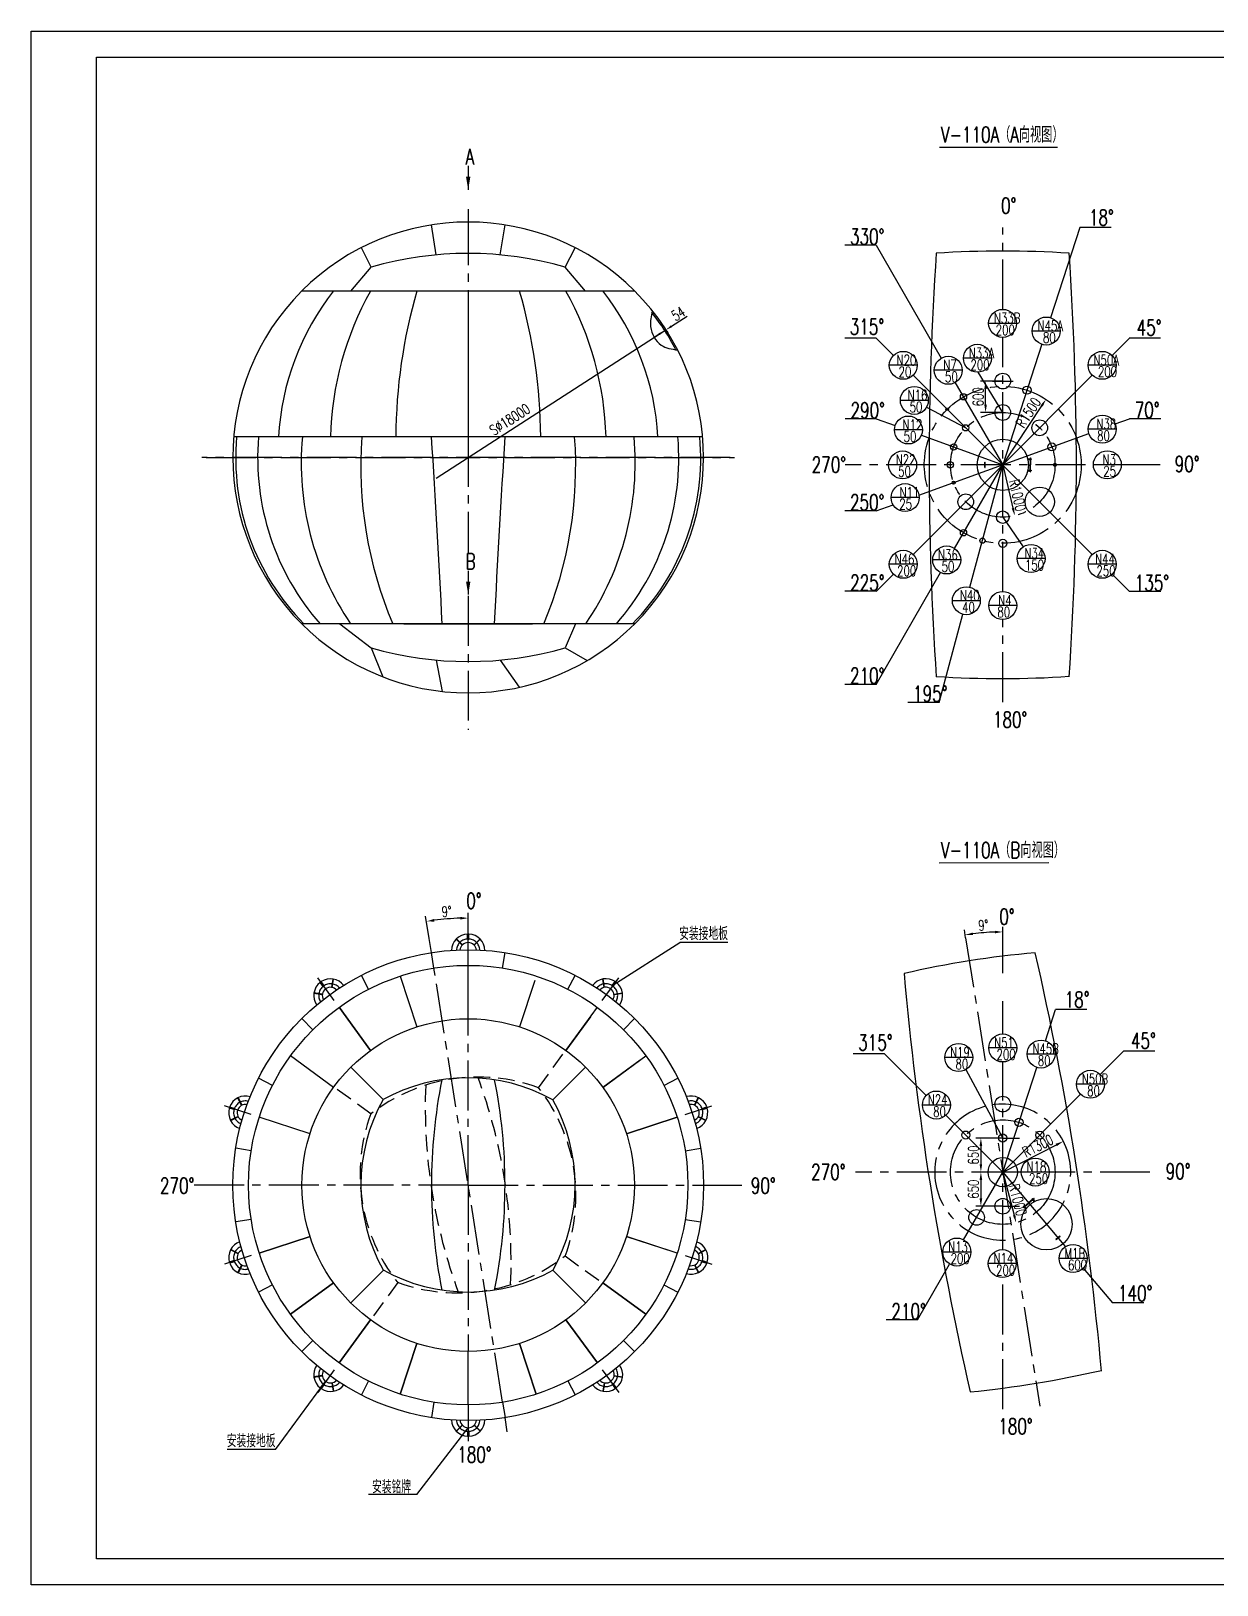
# Model space of a CAD drawing. Extents: x 14295 to 55529, y 90 to 48558.
# Drawn here: x 54688 to 55142, y 39815 to 40409 of the extents above; entities that cross this region are included whole.
import ezdxf

# ---------------------------------------------------------------- set-up
doc = ezdxf.new("R2010")
doc.units = 0
doc.header["$MEASUREMENT"] = 0
doc.linetypes.add('CENTER2', pattern=[28.575, 19.05, -3.175, 3.175, -3.175])
doc.linetypes.add('DASHED2', pattern=[9.525, 6.35, -3.175])
doc.layers.get('0').update_dxf_attribs({"linetype": 'CONTINUOUS'})
doc.layers.get('DEFPOINTS').update_dxf_attribs({"linetype": 'CONTINUOUS'})
for name, color, linetype in [('图层1', 7, 'CONTINUOUS'), ('图层2', 1, 'CONTINUOUS'), ('图层3', 2, 'CENTER2'), ('图层4', 30, 'DASHED2')]:
    doc.layers.add(name, color=color, linetype=linetype)
doc.styles.add('文字', font='txt.shx', dxfattribs={"width": 0.71, "bigfont": 'hzfs.shx'})
doc.dimstyles.get("Standard").update_dxf_attribs({"dimtxt": 0.18, "dimasz": 0.18, "dimexe": 0.18, "dimexo": 0.0625, "dimgap": 0.09, "dimtad": 0, "dimtih": 1, "dimtoh": 1, "dimdec": 4, "dimzin": 0, "dimtxsty": 'STANDARD', "dimcen": 0.09, "dimazin": 3, "dimtfac": 1, "dimtdec": 4, "dimtofl": 0, "dimtmove": 0, "dimatfit": 3, "dimtolj": 1, "dimtzin": 0})

# ---------------------------------------------------------------- blocks, each defined once
blk = doc.blocks.new('*D159')
at = {"color": 1, "linetype": 'BYBLOCK'}
for p, q in [((53878.88, 39510.18), (53870.33, 39510.18)), ((53872.33, 39501.18), (53872.33, 39507.18)), ((53878.88, 39498.18), (53870.33, 39498.18))]:
    blk.add_line(p, q, dxfattribs=at)
for points in [[(53871.83, 39507.18), (53872.83, 39507.18), (53872.33, 39510.18)], [(53871.83, 39501.18), (53872.83, 39501.18), (53872.33, 39498.18)]]:
    blk.add_solid(points, dxfattribs=at)
at = {"layer": 'DEFPOINTS', "color": 0, "linetype": 'BYBLOCK'}
for p in [(53872.33, 39510.18), (53878.88, 39510.18), (53878.88, 39498.18)]:
    blk.add_point(p, dxfattribs=at)
at = {"color": 1, "linetype": 'BYBLOCK', "insert": (53869.47, 39504.18), "char_height": 4, "attachment_point": 5, "rotation": 90, "style": '文字'}
blk.add_mtext('\\A1;600', dxfattribs=at)
blk = doc.blocks.new('*D157')
at = {"color": 1, "linetype": 'BYBLOCK'}
blk.add_line((53878.88, 39478.18), (53893.78, 39500.71), dxfattribs=at)
blk.add_solid([(53893.36, 39500.98), (53894.19, 39500.43), (53895.43, 39503.21)], dxfattribs=at)
at = {"layer": 'DEFPOINTS', "color": 0, "linetype": 'BYBLOCK'}
for p in [(53895.43, 39503.21), (53878.88, 39478.18)]:
    blk.add_point(p, dxfattribs=at)
at = {"color": 1, "linetype": 'BYBLOCK', "insert": (53888.67, 39498.16), "char_height": 4, "attachment_point": 5, "rotation": 56.5289, "style": '文字'}
blk.add_mtext('\\A1;R1500', dxfattribs=at)
blk = doc.blocks.new('*D158')
at = {"color": 1, "linetype": 'BYBLOCK'}
blk.add_line((55059.84, 40243.13), (55063.74, 40226.58), dxfattribs=at)
blk.add_solid([(55064.23, 40226.7), (55063.25, 40226.47), (55064.43, 40223.66)], dxfattribs=at)
at = {"layer": 'DEFPOINTS', "color": 0, "linetype": 'BYBLOCK'}
for p in [(55059.84, 40243.13), (55064.43, 40223.66)]:
    blk.add_point(p, dxfattribs=at)
at = {"color": 1, "linetype": 'BYBLOCK', "insert": (55065.52, 40231.5), "char_height": 4, "attachment_point": 5, "rotation": 283.27653, "style": '文字'}
blk.add_mtext('\\A1;R1000', dxfattribs=at)
blk = doc.blocks.new('*D163')
at = {"color": 1, "linetype": 'BYBLOCK'}
for p, q in [((53873.28, 38744.49), (53868.54, 38744.49)), ((53870.54, 38741.49), (53870.54, 38734.4)), ((53872.44, 38731.4), (53868.54, 38731.4))]:
    blk.add_line(p, q, dxfattribs=at)
for points in [[(53870.04, 38741.49), (53871.04, 38741.49), (53870.54, 38744.49)], [(53870.04, 38734.4), (53871.04, 38734.4), (53870.54, 38731.4)]]:
    blk.add_solid(points, dxfattribs=at)
at = {"layer": 'DEFPOINTS', "color": 0, "linetype": 'BYBLOCK'}
for p in [(53873.28, 38744.49), (53870.54, 38731.4), (53872.44, 38731.4)]:
    blk.add_point(p, dxfattribs=at)
at = {"color": 1, "linetype": 'BYBLOCK', "insert": (53867.68, 38737.95), "char_height": 4, "attachment_point": 5, "rotation": 90, "style": '文字'}
blk.add_mtext('\\A1;650', dxfattribs=at)
blk = doc.blocks.new('*D162')
at = {"color": 1, "linetype": 'BYBLOCK'}
for p, q in [((53872.44, 38757.49), (53868.54, 38757.49)), ((53870.54, 38754.49), (53870.54, 38747.49)), ((53873.28, 38744.49), (53868.54, 38744.49))]:
    blk.add_line(p, q, dxfattribs=at)
for points in [[(53870.04, 38754.49), (53871.04, 38754.49), (53870.54, 38757.49)], [(53870.04, 38747.49), (53871.04, 38747.49), (53870.54, 38744.49)]]:
    blk.add_solid(points, dxfattribs=at)
at = {"layer": 'DEFPOINTS', "color": 0, "linetype": 'BYBLOCK'}
for p in [(53872.44, 38757.49), (53870.54, 38744.49), (53873.28, 38744.49)]:
    blk.add_point(p, dxfattribs=at)
at = {"color": 1, "linetype": 'BYBLOCK', "insert": (53867.68, 38750.99), "char_height": 4, "attachment_point": 5, "rotation": 90, "style": '文字'}
blk.add_mtext('\\A1;650', dxfattribs=at)
blk = doc.blocks.new('*D161')
at = {"color": 1, "linetype": 'BYBLOCK'}
blk.add_line((55059.84, 39972.77), (55064.19, 39956.33), dxfattribs=at)
blk.add_solid([(55064.68, 39956.46), (55063.71, 39956.2), (55064.96, 39953.43)], dxfattribs=at)
at = {"layer": 'DEFPOINTS', "color": 0, "linetype": 'BYBLOCK'}
for p in [(55059.84, 39972.77), (55064.96, 39953.43)]:
    blk.add_point(p, dxfattribs=at)
at = {"color": 1, "linetype": 'BYBLOCK', "insert": (55065.61, 39962.12), "char_height": 4, "attachment_point": 5, "rotation": 284.85173, "style": '文字'}
blk.add_mtext('\\A1;R1000', dxfattribs=at)
blk = doc.blocks.new('*D160')
at = {"color": 1, "linetype": 'BYBLOCK'}
blk.add_line((53878.88, 38744.45), (53899.39, 38754.87), dxfattribs=at)
blk.add_solid([(53899.16, 38755.32), (53899.61, 38754.43), (53902.06, 38756.23)], dxfattribs=at)
at = {"layer": 'DEFPOINTS', "color": 0, "linetype": 'BYBLOCK'}
for p in [(53902.06, 38756.23), (53878.88, 38744.45)]:
    blk.add_point(p, dxfattribs=at)
at = {"color": 1, "linetype": 'BYBLOCK', "insert": (53892.31, 38754.48), "char_height": 4, "attachment_point": 5, "rotation": 26.95667, "style": '文字'}
blk.add_mtext('\\A1;R1300', dxfattribs=at)
blk = doc.blocks.new('*D164')
at = {"color": 1, "linetype": 'BYBLOCK'}
for p, q in [((54855.44, 40065.7), (54855.44, 40071.84)), ((54840.51, 40062.08), (54839.16, 40070.56))]:
    blk.add_line(p, q, dxfattribs=at)
blk.add_arc((54855.44, 39967.77), 102.08, 91.68398, 97.31602, dxfattribs=at)
for points in [[(54842.52, 40068.52), (54842.37, 40069.51), (54839.48, 40068.59)], [(54852.44, 40070.3), (54852.45, 40069.3), (54855.44, 40069.84)]]:
    blk.add_solid(points, dxfattribs=at)
at = {"layer": 'DEFPOINTS', "color": 0, "linetype": 'BYBLOCK'}
for p in [(54850.1, 40069.7), (54855.44, 40065.7), (54840.51, 40062.08), (54841.36, 40056.66), (54855.44, 40051.78)]:
    blk.add_point(p, dxfattribs=at)
at = {"color": 1, "linetype": 'BYBLOCK', "insert": (54847.21, 40072.38), "char_height": 4, "attachment_point": 5, "rotation": 4.5, "style": '文字'}
blk.add_mtext('\\A1;9°', dxfattribs=at)
blk = doc.blocks.new('*D165')
at = {"color": 1, "linetype": 'BYBLOCK'}
for p, q in [((55309.4, 40259.21), (55308.9, 40262.36)), ((55323.57, 40260.34), (55323.57, 40263.51))]:
    blk.add_line(p, q, dxfattribs=at)
blk.add_arc((55323.57, 40169.72), 91.79, 91.87262, 97.12738, dxfattribs=at)
for points in [[(55320.56, 40261.97), (55320.58, 40260.97), (55323.57, 40261.51)], [(55312.25, 40260.31), (55312.11, 40261.3), (55309.21, 40260.38)]]:
    blk.add_solid(points, dxfattribs=at)
at = {"layer": 'DEFPOINTS', "color": 0, "linetype": 'BYBLOCK'}
for p in [(55318.77, 40261.39), (55309.4, 40259.21), (55323.57, 40260.34), (55323.57, 40245.71), (55337.75, 40080.2)]:
    blk.add_point(p, dxfattribs=at)
at = {"color": 1, "linetype": 'BYBLOCK', "insert": (55316.15, 40264.08), "char_height": 4, "attachment_point": 5, "rotation": 4.5, "style": '文字'}
blk.add_mtext('\\A1;9°', dxfattribs=at)
blk = doc.blocks.new('*D174')
at = {"color": 1, "linetype": 'BYBLOCK'}
for p, q in [((53923.74, 40311.11), (53929.68, 40314.94)), ((53921.19, 40309.46), (53921.64, 40309.75)), ((53921.53, 40308.94), (53921.87, 40308.41)), ((53921.98, 40309.23), (53922.32, 40308.7)), ((53919.09, 40308.11), (53916.99, 40306.75))]:
    blk.add_line(p, q, dxfattribs=at)
for points in [[(53918.86, 40308.46), (53919.31, 40307.76), (53921.19, 40309.46)], [(53923.52, 40311.46), (53923.97, 40310.76), (53921.64, 40309.75)]]:
    blk.add_solid(points, dxfattribs=at)
at = {"layer": 'DEFPOINTS', "color": 0, "linetype": 'BYBLOCK'}
for p in [(53921.19, 40309.46), (53921.64, 40309.75), (53921.64, 40309.75)]:
    blk.add_point(p, dxfattribs=at)
at = {"color": 1, "linetype": 'BYBLOCK', "insert": (53926.34, 40315.91), "char_height": 4, "attachment_point": 5, "rotation": 32.83119, "style": '文字'}
blk.add_mtext('\\A1;54', dxfattribs=at)

msp = doc.modelspace()

# ---------------------------------------------------------------- linework, layer by layer
at = {"color": 1, "linetype": 'BYBLOCK'}
for p, q in [((54855.443, 40357.371), (54855.443, 40348.227)), ((54843.212, 40238.039), (54930.614, 40294.434)), ((54855.443, 40202.643), (54855.443, 40193.499))]:
    msp.add_line(p, q, dxfattribs=at)
for points in [[(54856.277, 40353.227), (54854.61, 40353.227), (54855.443, 40348.227)], [(54856.277, 40198.499), (54854.61, 40198.499), (54855.443, 40193.499)]]:
    msp.add_solid(points, dxfattribs=at)
at = {"layer": '图层1'}
for p, q in [((54713.283, 39824.935), (54713.283, 40398.935)), ((54713.283, 40398.935), (55519.283, 40398.935)), ((54843.178, 40323.375), (54841.364, 40334.824)), ((54867.709, 40323.375), (54869.523, 40334.824)), ((54818.377, 40318.68), (54814.584, 40326.122)), ((54892.51, 40318.68), (54896.303, 40326.122)), ((54810.56, 40309.527), (54818.377, 40318.68)), ((54900.327, 40309.527), (54892.51, 40318.68)), ((54919.083, 40309.571), (54791.804, 40309.571)), ((54855.443, 40309.571), (54855.443, 40253.776)), ((54855.443, 40309.571), (54855.443, 40253.776)), ((54945.101, 40253.776), (54765.786, 40253.776)), ((55052.933, 40244.124), (55053.071, 40244.124)), ((55052.933, 40242.128), (55052.933, 40244.124)), ((55053.071, 40242.128), (55053.071, 40244.124)), ((55069.407, 40245.386), (55070.751, 40245.386)), ((55069.473, 40245.122), (55070.751, 40245.122)), ((55070.347, 40245.799), (55070.347, 40245.386)), ((55070.347, 40245.799), (55070.485, 40245.799)), ((55070.347, 40245.122), (55070.347, 40243.126)), ((55070.485, 40245.799), (55070.485, 40245.386)), ((55070.485, 40245.122), (55070.485, 40243.126)), ((55070.751, 40245.386), (55070.751, 40245.122)), ((55052.933, 40242.128), (55053.071, 40242.128)), ((55069.407, 40240.866), (55070.751, 40240.866)), ((55069.473, 40241.13), (55070.751, 40241.13)), ((55069.473, 40241.13), (55070.751, 40241.13)), ((55070.347, 40241.13), (55070.347, 40243.126)), ((55070.347, 40240.453), (55070.347, 40240.866)), ((55070.347, 40240.453), (55070.485, 40240.453)), ((55070.485, 40241.13), (55070.485, 40243.126)), ((55070.485, 40240.453), (55070.485, 40240.866)), ((55070.751, 40241.13), (55070.751, 40240.866)), ((54919.128, 40182.337), (54791.759, 40182.337)), ((54806.339, 40182.337), (54818.377, 40173.184)), ((54830.888, 40182.337), (54879.999, 40182.337)), ((54896.523, 40182.337), (54892.51, 40173.184)), ((54818.377, 40173.184), (54822.857, 40162.038)), ((54892.51, 40173.184), (54900.93, 40168.273)), ((54843.178, 40168.488), (54845.5, 40156.483)), ((54867.709, 40168.488), (54874.984, 40158.079)), ((54853.092, 40059.471), (54850.794, 40061.769)), ((54853.205, 40059.584), (54850.907, 40061.882)), ((54855.207, 40061.851), (54855.207, 40063.752)), ((54855.657, 40061.851), (54855.657, 40063.752)), ((54857.66, 40059.584), (54859.958, 40061.882)), ((54857.773, 40059.471), (54860.071, 40061.769)), ((54842.301, 40050.746), (54841.364, 40056.66)), ((54855.443, 40031.363), (54855.443, 40057.426)), ((54868.586, 40050.746), (54869.523, 40056.66)), ((54817.303, 40042.623), (54814.584, 40047.959)), ((54829.482, 40047.668), (54835.792, 40028.251)), ((54893.584, 40042.623), (54896.303, 40047.959)), ((54799.952, 40043.744), (54798.835, 40045.282)), ((54800.316, 40044.008), (54799.199, 40045.547)), ((54803.269, 40043.351), (54803.777, 40046.561)), ((54803.427, 40043.326), (54803.935, 40046.536)), ((54880.855, 40045.978), (54875.095, 40028.251)), ((54907.442, 40043.339), (54906.934, 40046.549)), ((54907.6, 40043.364), (54907.092, 40046.574)), ((54910.553, 40044.021), (54911.671, 40045.56)), ((54910.917, 40043.757), (54912.035, 40045.295)), ((54799.64, 40040.575), (54796.43, 40041.083)), ((54799.665, 40040.733), (54796.455, 40041.241)), ((54806.063, 40035.735), (54818.063, 40019.218)), ((54818.063, 40019.218), (54806.063, 40035.735)), ((54892.824, 40019.218), (54904.824, 40035.735)), ((54911.204, 40040.746), (54914.414, 40041.254)), ((54911.229, 40040.588), (54914.439, 40041.096)), ((54796.038, 40027.174), (54791.804, 40031.408)), ((54902.226, 40032.159), (54892.824, 40019.218)), ((54914.849, 40027.174), (54919.083, 40031.408)), ((54803.994, 40005.149), (54787.477, 40017.149)), ((54822.919, 40000.463), (54810.56, 40012.822)), ((54887.847, 40000.342), (54900.327, 40012.822)), ((54906.893, 40005.149), (54923.41, 40017.149)), ((54921.161, 40015.515), (54906.893, 40005.149)), ((54780.589, 40005.909), (54775.253, 40008.628)), ((54930.298, 40005.909), (54935.634, 40008.628)), ((54768.807, 39998.249), (54767.331, 40001.145)), ((54768.949, 39998.321), (54767.474, 40001.217)), ((54941.931, 39998.342), (54943.406, 40001.238)), ((54942.073, 39998.27), (54943.549, 40001.166)), ((54765.893, 39996.617), (54764.084, 39997.205)), ((54766.032, 39997.045), (54764.223, 39997.633)), ((54943.45, 39994.033), (54946.346, 39992.558)), ((54944.848, 39997.066), (54946.657, 39997.654)), ((54944.987, 39996.638), (54946.796, 39997.226)), ((54767.43, 39994.012), (54764.534, 39992.537)), ((54767.503, 39993.87), (54764.607, 39992.394)), ((54794.961, 39987.42), (54775.544, 39993.729)), ((54935.343, 39993.729), (54915.926, 39987.42)), ((54915.926, 39987.42), (54935.343, 39993.729)), ((54943.377, 39993.89), (54946.273, 39992.415)), ((54772.466, 39980.911), (54766.552, 39981.848)), ((54938.421, 39980.911), (54944.335, 39981.848)), ((55067.675, 39959.263), (55067.992, 39959.528)), ((55067.764, 39959.157), (55067.675, 39959.263)), ((55067.764, 39959.157), (55068.08, 39959.422)), ((55067.821, 39959.731), (55068.023, 39959.901)), ((55068.684, 39958.702), (55067.821, 39959.731)), ((55068.845, 39958.922), (55068.023, 39959.901)), ((55068.194, 39959.698), (55069.723, 39960.981)), ((55068.283, 39959.592), (55069.812, 39960.875)), ((55071.252, 39962.264), (55069.723, 39960.981)), ((55071.341, 39962.158), (55069.812, 39960.875)), ((55071.081, 39962.467), (55071.284, 39962.637)), ((55071.903, 39961.488), (55071.081, 39962.467)), ((55071.903, 39961.488), (55071.081, 39962.467)), ((55072.148, 39961.608), (55071.284, 39962.637)), ((55071.771, 39962.699), (55071.455, 39962.434)), ((55071.859, 39962.593), (55071.543, 39962.328)), ((55071.859, 39962.593), (55071.771, 39962.699)), ((54772.466, 39954.626), (54766.552, 39953.689)), ((54938.421, 39954.626), (54944.335, 39953.689)), ((54775.544, 39941.807), (54794.961, 39948.117)), ((54794.961, 39948.117), (54775.544, 39941.807)), ((54935.343, 39941.807), (54915.926, 39948.117)), ((55081.681, 39948.282), (55080.152, 39946.999)), ((55080.241, 39946.894), (55080.152, 39946.999)), ((55081.77, 39948.177), (55080.241, 39946.894)), ((55081.77, 39948.177), (55081.681, 39948.282)), ((54767.437, 39941.504), (54764.541, 39942.979)), ((54767.51, 39941.646), (54764.614, 39943.122)), ((54943.384, 39941.667), (54946.28, 39943.143)), ((54943.457, 39941.525), (54946.353, 39943)), ((54765.9, 39938.899), (54764.091, 39938.311)), ((54766.039, 39938.471), (54764.23, 39937.883)), ((54768.814, 39937.267), (54767.338, 39934.371)), ((54768.956, 39937.194), (54767.481, 39934.299)), ((54823.089, 39935.244), (54810.56, 39922.715)), ((54887.798, 39935.244), (54900.327, 39922.715)), ((54941.938, 39937.215), (54943.413, 39934.32)), ((54942.08, 39937.288), (54943.556, 39934.392)), ((54944.855, 39938.492), (54946.664, 39937.904)), ((54944.994, 39938.92), (54946.803, 39938.332)), ((54780.589, 39929.628), (54775.253, 39926.909)), ((54787.477, 39918.388), (54803.994, 39930.388)), ((54803.994, 39930.388), (54787.477, 39918.388)), ((54923.41, 39918.388), (54906.893, 39930.388)), ((54906.893, 39930.388), (54923.41, 39918.388)), ((54930.298, 39929.628), (54935.634, 39926.909)), ((54806.063, 39899.802), (54818.063, 39916.319)), ((54818.063, 39916.319), (54806.063, 39899.802)), ((54904.824, 39899.802), (54892.824, 39916.319)), ((54892.824, 39916.319), (54904.824, 39899.802)), ((54796.038, 39908.363), (54791.804, 39904.129)), ((54829.482, 39887.869), (54835.792, 39907.286)), ((54835.792, 39907.286), (54829.482, 39887.869)), ((54881.405, 39887.869), (54875.095, 39907.286)), ((54875.095, 39907.286), (54881.405, 39887.869)), ((54914.849, 39908.363), (54919.083, 39904.129)), ((54855.443, 39883.757), (54855.443, 39904.173)), ((54799.658, 39894.949), (54796.448, 39894.441)), ((54799.683, 39894.791), (54796.473, 39894.283)), ((54911.222, 39894.804), (54914.432, 39894.295)), ((54911.247, 39894.962), (54914.457, 39894.454)), ((54799.97, 39891.78), (54798.852, 39890.241)), ((54800.334, 39891.515), (54799.216, 39889.977)), ((54803.287, 39892.173), (54803.795, 39888.963)), ((54803.445, 39892.198), (54803.953, 39888.988)), ((54817.303, 39892.913), (54814.584, 39887.578)), ((54893.584, 39892.913), (54896.303, 39887.578)), ((54907.46, 39892.21), (54906.952, 39889.001)), ((54907.618, 39892.185), (54907.11, 39888.975)), ((54910.571, 39891.528), (54911.688, 39889.99)), ((54910.935, 39891.793), (54912.052, 39890.254)), ((54842.301, 39884.791), (54841.364, 39878.876)), ((54868.586, 39884.791), (54869.523, 39878.876)), ((54853.114, 39876.066), (54850.816, 39873.768)), ((54853.227, 39875.953), (54850.929, 39873.655)), ((54857.682, 39875.953), (54859.98, 39873.655)), ((54857.795, 39876.066), (54860.093, 39873.768)), ((54855.229, 39873.686), (54855.229, 39871.784)), ((54855.679, 39873.686), (54855.679, 39871.784)), ((55519.283, 39824.935), (54713.283, 39824.935))]:
    msp.add_line(p, q, dxfattribs=at)
for centre, radius in [((55059.836, 40275.126), 3), ((55069.125, 40271.652), 1.55), ((55044.836, 40269.107), 1.2), ((55038.623, 40264.339), 0.5), ((55059.836, 40263.126), 3), ((55045.694, 40257.268), 1.2), ((55073.978, 40257.268), 3), ((55041.042, 40249.966), 1.2), ((55059.875, 40243.112), 9.8), ((55078.63, 40249.966), 1.55), ((55039.836, 40243.126), 1.2), ((55079.836, 40243.126), 0.6), ((55041.042, 40236.286), 0.6), ((55045.694, 40228.984), 3), ((55073.978, 40228.984), 5.6), ((55059.836, 40223.126), 2.4), ((55044.836, 40217.145), 1.2), ((55052.072, 40214.148), 1), ((55059.85, 40213.121), 1.55), ((54855.443, 39967.768), 90), ((54855.443, 39967.768), 84.012), ((54855.443, 39967.768), 63.595), ((55059.836, 39998.724), 3), ((55045.691, 39986.904), 1.55), ((55066.041, 39991.762), 1.55), ((55073.997, 39986.888), 1.55), ((55059.836, 39985.765), 1.55), ((55059.836, 39972.724), 5.6), ((55049.854, 39955.434), 3), ((55059.836, 39959.682), 3), ((55076.565, 39952.82), 9.8)]:
    msp.add_circle(centre, radius, dxfattribs=at)
for centre, radius, start, end in [((54855.443, 40245.932), 90, 315.040225, 224.959775), ((54855.443, 40190.75), 133.191, 73.841337, 106.158663), ((56222.27, 40243.032), 1190.592, 176.100534, 183.899466), ((55059.836, 39942.434), 382.41, 86.191274, 93.808726), ((53897.402, 40243.032), 1190.592, 356.100534, 3.899466), ((54881.496, 40248.402), 98.734, 141.717199, 176.879756), ((54923.874, 40250.519), 121.173, 150.834397, 178.460023), ((55035.728, 40252.233), 207.996, 163.997887, 179.57491), ((54675.159, 40252.233), 207.996, 0.42509, 16.002113), ((54787.013, 40250.519), 121.173, 1.539977, 29.165603), ((54829.391, 40248.402), 98.734, 3.120244, 38.282801), ((54855.443, 40245.932), 89.46, 27.411331, 38.25104), ((54856.523, 40245.716), 89.995, 174.861937, 224.769492), ((54871.185, 40245.776), 96.265, 175.23295, 221.223752), ((54901.158, 40243.827), 109.565, 174.790102, 214.140249), ((54969.2, 40242.659), 154.859, 175.883435, 202.92521), ((49563.514, 39916.725), 5288.655, 2.878776, 3.65399), ((60147.373, 39916.725), 5288.655, 176.34601, 177.121224), ((54741.687, 40242.659), 154.859, 337.07479, 4.116565), ((54809.729, 40243.827), 109.565, 325.859751, 5.209898), ((54839.702, 40245.776), 96.265, 318.776248, 4.76705), ((54854.364, 40245.716), 89.995, 315.230508, 5.138063), ((54855.443, 40245.932), 90, 224.959775, 270), ((54855.443, 40245.932), 90, 270, 315.040225), ((54855.443, 40301.113), 133.191, 253.841337, 286.158663), ((55059.419, 40548.061), 386.653, 266.293532, 273.830889), ((54855.432, 40057.356), 6.4, 92.01472, 178.973039), ((54855.432, 40057.356), 3.15, 5.242066, 174.757934), ((54855.432, 40061.856), 0.225, 181.432992, 358.567008), ((54855.432, 40057.356), 6.4, 1.026961, 87.98528), ((55106.868, 39675.775), 382.41, 95.191274, 102.808726), ((53911.722, 39790.827), 1190.592, 5.100534, 12.899466), ((56207.967, 40154.517), 1190.592, 185.100534, 192.899466), ((54802.776, 40040.24), 6.4, 128.01472, 214.973039), ((54802.776, 40040.24), 6.4, 37.026961, 123.98528), ((54802.776, 40040.24), 3.15, 41.242066, 210.757934), ((54800.131, 40043.881), 0.225, 217.432992, 34.567008), ((54908.093, 40040.253), 6.4, 56.01472, 142.973039), ((54908.093, 40040.253), 3.15, 329.242066, 138.757934), ((54910.738, 40043.894), 0.225, 145.432992, 322.567008), ((54908.093, 40040.253), 6.4, 325.026961, 51.98528), ((54855.273, 39941.831), 66.967, 60.895107, 119.104893), ((55044.989, 39967.866), 203.625, 168.615096, 191.384904), ((54665.898, 39967.866), 203.625, 348.615096, 11.384904), ((54770.237, 39995.442), 6.4, 73.026961, 159.98528), ((54881.381, 39967.939), 66.967, 150.895107, 209.104893), ((54829.335, 39967.768), 66.967, 330.895107, 29.104893), ((54940.643, 39995.463), 6.4, 20.01472, 106.973039), ((54770.237, 39995.442), 6.4, 164.01472, 250.973039), ((54765.957, 39996.833), 0.225, 253.432992, 70.567008), ((54770.237, 39995.442), 3.15, 77.242066, 246.757934), ((54940.643, 39995.463), 3.15, 293.242066, 102.757934), ((54940.643, 39995.463), 6.4, 289.026961, 15.98528), ((54944.923, 39996.854), 0.225, 109.432992, 286.567008), ((54770.244, 39940.074), 6.4, 109.026961, 195.98528), ((54770.244, 39940.074), 3.15, 113.242066, 282.757934), ((54940.65, 39940.095), 3.15, 257.242066, 66.757934), ((54940.65, 39940.095), 6.4, 344.01472, 70.973039), ((54770.244, 39940.074), 6.4, 200.01472, 286.973039), ((54765.964, 39938.683), 0.225, 289.432992, 106.567008), ((54855.443, 39993.877), 66.967, 240.895107, 299.104893), ((54940.65, 39940.095), 6.4, 253.026961, 339.98528), ((54944.93, 39938.704), 0.225, 73.432992, 250.567008), ((54802.794, 39895.284), 6.4, 145.026961, 231.98528), ((54802.794, 39895.284), 3.15, 149.242066, 318.757934), ((54908.111, 39895.297), 3.15, 221.242066, 30.757934), ((54908.111, 39895.297), 6.4, 308.01472, 34.973039), ((55007.034, 40291.835), 405.125, 275.721341, 282.913922), ((54802.794, 39895.284), 6.4, 236.01472, 322.973039), ((54800.149, 39891.643), 0.225, 325.432992, 142.567008), ((54908.111, 39895.297), 6.4, 217.026961, 303.98528), ((54910.756, 39891.656), 0.225, 37.432992, 214.567008), ((54855.454, 39878.18), 6.4, 181.026961, 267.98528), ((54855.454, 39878.18), 3.15, 185.242066, 354.757934), ((54855.454, 39878.18), 6.4, 272.01472, 358.973039), ((54855.454, 39873.68), 0.225, 1.432992, 178.567008)]:
    msp.add_arc(centre, radius, start, end, dxfattribs=at)
at = {"layer": '图层2'}
for p, q in [((54688.283, 39814.935), (54688.283, 40408.935)), ((54688.283, 40408.935), (55529.283, 40408.935)), ((55035.619, 40364.605), (55080.72, 40364.605)), ((55089.311, 40333.796), (55078.117, 40299.363)), ((55101.27, 40333.796), (55089.311, 40333.796)), ((55011.384, 40327.047), (54999.425, 40327.047)), ((55011.384, 40327.047), (55036.311, 40283.872)), ((55065.138, 40297.207), (55054.443, 40297.207)), ((55065.138, 40297.207), (55054.443, 40297.207)), ((55011.419, 40291.578), (54999.46, 40291.578)), ((55011.384, 40291.578), (55018.022, 40284.94)), ((55081.812, 40294.277), (55071.116, 40294.277)), ((55101.65, 40284.94), (55108.288, 40291.578)), ((55120.147, 40291.578), (55108.187, 40291.578)), ((55074.811, 40289.192), (55059.836, 40243.126)), ((55027.151, 40281.159), (55016.456, 40281.159)), ((55044.357, 40279.255), (55033.662, 40279.255)), ((55055.5, 40283.847), (55044.805, 40283.847)), ((55103.216, 40281.159), (55092.521, 40281.159)), ((55025.585, 40277.377), (55094.087, 40208.875)), ((55041.583, 40274.742), (55059.836, 40243.126)), ((55059.836, 40263.126), (55050.473, 40278.509)), ((55059.836, 40243.126), (55094.087, 40277.377)), ((55031.385, 40267.735), (55020.689, 40267.735)), ((55030.717, 40265.147), (55045.694, 40257.268)), ((55011.577, 40260.691), (54999.618, 40260.691)), ((55011.384, 40260.761), (55018.678, 40258.106)), ((55029.107, 40256.439), (55018.412, 40256.439)), ((55103.227, 40256.766), (55092.531, 40256.766)), ((55102.835, 40258.776), (55108.288, 40260.761)), ((55120.247, 40260.761), (55108.288, 40260.761)), ((55027.796, 40231.464), (55092.791, 40255.12)), ((55028.723, 40254.45), (55059.836, 40243.126)), ((55026.911, 40243.097), (55016.215, 40243.097)), ((55059.836, 40243.126), (55025.585, 40208.875)), ((55041.394, 40211.183), (55059.836, 40243.126)), ((55047.299, 40196.338), (55059.836, 40243.126)), ((55105.183, 40243.126), (55094.488, 40243.126)), ((55011.384, 40225.491), (55017.921, 40227.87)), ((55027.866, 40230.603), (55017.17, 40230.603)), ((55011.384, 40225.491), (54999.425, 40225.491)), ((55059.836, 40223.126), (55067.648, 40211.715)), ((55011.384, 40159.205), (55036.059, 40201.943)), ((55027.151, 40205.093), (55016.456, 40205.093)), ((55043.756, 40206.747), (55033.06, 40206.747)), ((55076.016, 40207.302), (55065.321, 40207.302)), ((55103.216, 40205.093), (55092.521, 40205.093)), ((55018.022, 40201.312), (55011.384, 40194.674)), ((55101.65, 40201.312), (55108.288, 40194.674)), ((55011.437, 40194.765), (54999.478, 40194.765)), ((55051.263, 40191.173), (55040.568, 40191.173)), ((55120.247, 40194.674), (55108.288, 40194.674)), ((55035.501, 40152.307), (55044.531, 40186.007)), ((55065.184, 40189.34), (55054.488, 40189.34)), ((55011.384, 40159.205), (54999.425, 40159.205)), ((55035.501, 40152.307), (55023.542, 40152.307)), ((55035.476, 40091.024), (55077.481, 40091.06)), ((54910.747, 40044.148), (54936.326, 40060.574)), ((54954.761, 40060.574), (54936.326, 40060.574)), ((55076.151, 40022.961), (55080.018, 40034.858)), ((55091.977, 40034.858), (55080.018, 40034.858)), ((55014.645, 40017.954), (55002.685, 40017.954)), ((55014.645, 40017.954), (55030.57, 40002.029)), ((55065.184, 40020.196), (55054.488, 40020.196)), ((55079.846, 40017.875), (55069.15, 40017.875)), ((55105.989, 40018.946), (55097.154, 40010.105)), ((55117.948, 40018.946), (55105.989, 40018.946)), ((55048.366, 40016.556), (55037.671, 40016.556)), ((55045.743, 40011.955), (55059.836, 39985.765)), ((55059.836, 39972.765), (55072.845, 40012.789)), ((55098.721, 40006.322), (55088.025, 40006.322)), ((55089.593, 40002.54), (55059.836, 39972.765)), ((55039.833, 39998.387), (55029.138, 39998.387)), ((55038.128, 39994.472), (55059.836, 39972.765)), ((55044.891, 39946.87), (55059.836, 39972.765)), ((55059.836, 39972.765), (55083.81, 39944.193)), ((55077.61, 39972.763), (55066.915, 39972.763)), ((55047.634, 39942.199), (55036.939, 39942.199)), ((55027.2, 39916.218), (55039.545, 39937.607)), ((55064.994, 39937.76), (55054.299, 39937.76)), ((55092.102, 39939.729), (55081.406, 39939.729)), ((55090.639, 39936.053), (55101.802, 39922.749)), ((55113.761, 39922.749), (55101.802, 39922.749)), ((55027.2, 39916.218), (55015.241, 39916.218)), ((54781.758, 39866.685), (54800.933, 39892.742)), ((54835.77, 39849.45), (54855.411, 39875.033)), ((54781.758, 39866.685), (54763.323, 39866.685)), ((54835.77, 39849.45), (54817.335, 39849.45)), ((55529.283, 39814.935), (54688.283, 39814.935))]:
    msp.add_line(p, q, dxfattribs=at)
for centre in [(55059.791, 40297.207), (55059.791, 40297.207), (55076.464, 40294.277), (55021.804, 40281.159), (55050.152, 40283.847), (55097.869, 40281.159), (55039.01, 40279.255), (55026.037, 40267.735), (55023.76, 40256.439), (55097.879, 40256.766), (55021.563, 40243.071), (55099.835, 40243.126), (55022.518, 40230.603), (55021.804, 40205.093), (55038.408, 40206.747), (55070.668, 40207.302), (55097.869, 40205.093), (55045.915, 40191.173), (55059.836, 40189.348), (55059.836, 40020.196), (55043.019, 40016.556), (55074.498, 40017.875), (55093.373, 40006.322), (55034.485, 39998.387), (55072.262, 39972.763), (55042.286, 39942.199), (55059.646, 39937.76), (55086.754, 39939.729)]:
    msp.add_circle(centre, 5.348, dxfattribs=at)
msp.add_spline([(54925.846, 40301.999), (54925.195, 40295.943), (54929.246, 40288.859), (54935.516, 40287.022)], degree=3, dxfattribs=at)
at = {"layer": '图层3', "ltscale": 0.5}
msp.add_line((54855.443, 40340.866), (54855.443, 40338.481), dxfattribs=at)
at = {"layer": '图层3'}
for p, q in [((54855.443, 40338.481), (54855.443, 40309.571)), ((55059.836, 40302.555), (55059.836, 40333.796)), ((55059.836, 40194.696), (55059.836, 40291.859)), ((55055.874, 40275.126), (55063.798, 40275.126)), ((54855.443, 40253.776), (54855.443, 40209.2)), ((54955.643, 40245.932), (54753.58, 40245.932)), ((54755.244, 40245.932), (54957.307, 40245.932)), ((55120.054, 40243.126), (54999.618, 40243.126)), ((54855.443, 40192.981), (54855.443, 40141.76)), ((55059.836, 40152.456), (55059.836, 40184.001)), ((54855.443, 40051.78), (54855.443, 40065.703)), ((54841.364, 40056.66), (54840.506, 40062.08)), ((54855.443, 40051.78), (54855.443, 40064.715)), ((55045.662, 40062.259), (55074.015, 39883.246)), ((55059.836, 40048.75), (55059.836, 40063.387)), ((54868.586, 39884.791), (54842.301, 40050.746)), ((54804.181, 40038.325), (54797.879, 40046.999)), ((54906.706, 40038.325), (54913.008, 40046.999)), ((55059.836, 40025.544), (55059.836, 40038.055)), ((54855.443, 39967.768), (54855.443, 40031.363)), ((55059.836, 39943.009), (55059.836, 40014.848)), ((54772.499, 39994.719), (54762.302, 39998.032)), ((54938.388, 39994.719), (54948.585, 39998.032)), ((55059.836, 39985.765), (55053.389, 39985.765)), ((55059.836, 39985.765), (55066.283, 39985.765)), ((55066.929, 39972.765), (55003.588, 39972.765)), ((55116.084, 39972.765), (55077.596, 39972.765)), ((54855.443, 39967.768), (54749.69, 39967.768)), ((54855.443, 39967.768), (54960.089, 39967.768)), ((54855.443, 39967.768), (54855.443, 39904.173)), ((55059.836, 39959.682), (55053.389, 39959.682)), ((55059.836, 39959.682), (55066.283, 39959.682)), ((54915.926, 39948.117), (54935.343, 39941.807)), ((54772.499, 39940.818), (54762.302, 39937.505)), ((54938.388, 39940.818), (54948.585, 39937.505)), ((55059.836, 39882.143), (55059.836, 39932.416)), ((54804.181, 39897.212), (54797.879, 39888.538)), ((54906.706, 39897.212), (54913.008, 39888.538)), ((54855.443, 39883.757), (54855.443, 39869.834)), ((54870.381, 39873.457), (54869.523, 39878.876))]:
    msp.add_line(p, q, dxfattribs=at)
for centre, radius in [((55059.836, 40243.126), 30), ((55059.836, 40243.126), 20), ((55059.836, 39972.765), 20)]:
    msp.add_circle(centre, radius, dxfattribs=at)
for centre, radius, start, end in [((54855.432, 40057.356), 4.5, 2.932297, 177.067703), ((54802.776, 40040.24), 4.5, 38.932297, 213.067703), ((54908.093, 40040.253), 4.5, 326.932297, 141.067703), ((54940.643, 39995.463), 4.5, 290.932297, 105.067703), ((54770.237, 39995.442), 4.5, 74.932297, 249.067703), ((55059.836, 39972.724), 26, 104.535083, 98.985742), ((54770.244, 39940.074), 4.5, 110.932297, 285.067703), ((54940.65, 39940.095), 4.5, 254.932297, 69.067703), ((54802.794, 39895.284), 4.5, 146.932297, 321.067703), ((54908.111, 39895.297), 4.5, 218.932297, 33.067703), ((54855.454, 39878.18), 4.5, 182.932297, 357.067703)]:
    msp.add_arc(centre, radius, start, end, dxfattribs=at)
at = {"layer": '图层4'}
for p, q in [((54882.352, 40005.01), (54892.726, 40019.288)), ((54818.205, 39994.973), (54804.065, 40005.246)), ((54892.488, 39940.705), (54906.822, 39930.291)), ((54828.575, 39930.583), (54818.161, 39916.248))]:
    msp.add_line(p, q, dxfattribs=at)
for centre, radius, start, end in [((54859.333, 39942.123), 66.967, 69.895107, 128.104893), ((55042.64, 39997.517), 203.625, 177.615096, 200.384904), ((54668.216, 39938.214), 203.625, 357.615096, 20.384904), ((54829.657, 39963.684), 66.967, 339.895107, 38.104893), ((54881.035, 39971.994), 66.967, 159.895107, 218.104893), ((54851.359, 39993.555), 66.967, 249.895107, 308.104893)]:
    msp.add_arc(centre, radius, start, end, dxfattribs=at)

# ---------------------------------------------------------------- texts
at = {"color": 1, "linetype": 'BYBLOCK', "char_height": 6, "width": 3.6934, "attachment_point": 1, "style": '文字'}
for s, insert in [('A', (54854.432, 40363.928)), ('B', (54854.432, 40209.2))]:
    msp.add_mtext(s, dxfattribs=dict(at, insert=insert))
at = {"color": 1, "linetype": 'BYBLOCK', "insert": (54871.337, 40260.478), "char_height": 4, "attachment_point": 5, "rotation": 33, "style": '文字'}
msp.add_mtext('S%%c18000', dxfattribs=at)
at = {"layer": '图层2', "attachment_point": 1, "style": '文字'}
for s, insert, char_height, width in [('V-110A（A向视图）', (55036.218, 40372.321), 6, 49.8724), ('0%%d', (55059.189, 40345.212), 6, 15.37029), ('18%%d', (55092.801, 40340.651), 6, 15.19298), ('330%%d', (55001.432, 40333.332), 6, 13.7127), ('315%%d', (55001.341, 40298.903), 6, 20.35252), ('N33B', (55056.484, 40301.204), 4, 8.6548), ('N45A', (55073.157, 40298.274), 4, 8.6548), ('45%%d', (55111.054, 40298.588), 6, 12.64948), ('200', (55057.153, 40296.694), 4, 5.48141), ('200', (55057.153, 40296.694), 4, 5.48141), ('80', (55075.229, 40293.764), 4, 4.0783), ('N20', (55019.244, 40285.155), 4, 7.9078), ('N33A', (55046.845, 40287.844), 4, 8.6548), ('N50A', (55094.562, 40285.155), 4, 8.6548), ('20', (55020.009, 40280.646), 4, 4.0783), ('N7', (55037.11, 40283.251), 4, 7.24746), ('200', (55047.514, 40283.334), 4, 5.48141), ('200', (55096.252, 40280.728), 4, 5.0184), ('50', (55037.775, 40278.742), 4, 4.0783), ('N16', (55023.477, 40271.731), 4, 7.90784), ('290%%d', (55001.625, 40266.976), 6, 13.7127), ('50', (55024.242, 40267.222), 4, 4.0783), ('70%%d', (55110.295, 40267.046), 6, 13.7127), ('N12', (55021.529, 40260.436), 4, 7.5782), ('50', (55021.965, 40255.926), 4, 4.0783), ('N38', (55095.692, 40260.762), 4, 8.6548), ('80', (55095.944, 40256.253), 4, 4.0783), ('270%%d', (54986.776, 40246.167), 6, 21.34792), ('N22', (55018.929, 40247.068), 4, 7.98185), ('N3', (55098.017, 40247.122), 4, 8.6548), ('90%%d', (55125.585, 40246.407), 6, 14.20416), ('50', (55019.869, 40242.584), 4, 4.53721), ('25', (55098.287, 40242.613), 4, 4.0783), ('250%%d', (55001.432, 40231.776), 6, 13.7127), ('N11', (55020.411, 40234.6), 4, 7.87505), ('25', (55020.303, 40230.09), 4, 4.0783), ('N46', (55018.497, 40209.09), 4, 8.6548), ('N36', (55035.101, 40210.743), 4, 8.6548), ('N34', (55068.145, 40211.298), 4, 8.6548), ('N44', (55095.188, 40209.09), 4, 8.6548), ('200', (55019.472, 40204.58), 4, 4.0783), ('50', (55036.473, 40206.234), 4, 4.0783), ('150', (55068.337, 40206.789), 4, 4.0783), ('250', (55095.694, 40204.58), 4, 4.0783), ('225%%d', (55001.484, 40201.05), 6, 13.7127), ('135%%d', (55110.295, 40200.959), 6, 13.7127), ('N40', (55043.492, 40195.169), 4, 7.77094), ('40', (55044.314, 40190.66), 4, 5.1449), ('N4', (55058.105, 40193.345), 4, 7.07876), ('80', (55057.792, 40188.835), 4, 4.8876), ('210%%d', (55001.432, 40165.49), 6, 13.71267), ('195%%d', (55025.549, 40158.592), 6, 13.7127), ('180%%d', (55056.078, 40148.739), 6, 31.46897), ('V-110A（B向视图）', (55036.218, 40098.812), 6, 49.8724), ('0%%d', (54854.693, 40079.442), 6, 4.29769), ('0%%d', (55058.533, 40073.362), 6, 4.29769), ('安装接地板', (54936.139, 40066.422), 5, 40.56822), ('18%%d', (55083.508, 40041.713), 6, 15.19298), ('315%%d', (55004.566, 40025.279), 6, 20.35252), ('N51', (55056.529, 40024.192), 4, 8.6548), ('45%%d', (55108.855, 40025.956), 6, 12.64948), ('N19', (55039.712, 40020.553), 4, 8.6548), ('200', (55057.476, 40019.683), 4, 4.0783), ('N45B', (55071.191, 40021.872), 4, 8.6548), ('80', (55041.784, 40016.043), 4, 4.0783), ('80', (55073.263, 40017.362), 4, 4.0783), ('N50B', (55090.066, 40010.319), 4, 8.6548), ('N24', (55031.178, 40002.383), 4, 8.6548), ('80', (55092.138, 40005.809), 4, 4.0783), ('80', (55033.25, 39997.874), 4, 4.0783), ('N18', (55068.955, 39976.759), 4, 8.6548), ('270%%d', (54737.561, 39970.581), 6, 13.26599), ('90%%d', (54963.507, 39970.587), 6, 14.20416), ('270%%d', (54986.555, 39975.765), 6, 21.34792), ('250', (55069.903, 39972.25), 4, 4.0783), ('90%%d', (55122.13, 39976.005), 6, 14.20416), ('N13', (55038.979, 39946.195), 4, 8.6548), ('200', (55039.926, 39941.686), 4, 4.0783), ('N14', (55056.339, 39941.757), 4, 8.6548), ('M1B', (55083.447, 39943.725), 4, 8.6548), ('200', (55057.287, 39937.247), 4, 4.0783), ('600', (55084.769, 39939.216), 4, 4.0783), ('140%%d', (55103.907, 39929.415), 6, 25.57652), ('210%%d', (55017.247, 39922.503), 6, 13.71267), ('180%%d', (55058.135, 39878.542), 6, 26.87257), ('安装接地板', (54763.136, 39872.533), 5, 40.56822), ('180%%d', (54851.252, 39867.76), 6, 31.46897), ('安装铭牌', (54818.667, 39854.942), 5, 39.04939)]:
    msp.add_mtext(s, dxfattribs=dict(at, insert=insert, char_height=char_height, width=width))

# ---------------------------------------------------------------- dimensions: what is measured, and where the dimension line sits
at = {"layer": '图层2'}
dim = msp.add_aligned_dim(p1=(54930.614, 40294.434), p2=(54931.068, 40294.727), distance=0, dimstyle='STANDARD', override={"dimtxt": 4, "dimasz": 2.5, "dimexe": 1.25, "dimexo": 0.625, "dimgap": 0.625, "dimtad": 1, "dimtih": 0, "dimtoh": 0, "dimdec": 0, "dimlfac": 100, "dimzin": 8, "dimtxsty": '文字', "dimcen": 2.5, "dimclrd": 1, "dimclre": 1, "dimclrt": 1, "dimtdec": 0, "dimtofl": 1}, dxfattribs=at)
dim.commit()
dim.dimension.update_dxf_attribs({"geometry": '*D174', "text_midpoint": (54935.763, 40300.88), "insert": (1009.426, -15.027)})
for base, p1, p2, text, picture, middle, set_off in [((55053.279, 40275.126), (55059.836, 40263.126), (55059.836, 40275.126), '600', '*D159', (55050.422, 40269.126), (1180.952, 764.943)), ((55051.491, 39972.765), (55053.389, 39985.765), (55054.236, 39972.765), '650', '*D162', (55048.634, 39979.265), (1180.952, 1228.278)), ((55051.491, 39959.682), (55054.236, 39972.765), (55053.389, 39959.682), '650', '*D163', (55048.634, 39966.224), (1180.952, 1228.278))]:
    dim = msp.add_linear_dim(base=base, p1=p1, p2=p2, angle=90, text=text, dimstyle='STANDARD', override={"dimtxt": 4, "dimasz": 3, "dimexe": 2, "dimexo": 0, "dimgap": 1, "dimtih": 0, "dimtoh": 0, "dimdec": 1, "dimzin": 12, "dimtxsty": '文字', "dimclrd": 1, "dimclre": 1, "dimclrt": 1, "dimtdec": 1, "dimtvp": 0.714286, "dimtzin": 12}, dxfattribs=at)
    dim.commit()
    dim.dimension.update_dxf_attribs({"geometry": picture, "text_midpoint": middle, "insert": set_off})
for center, mpoint, text, picture, middle, set_off in [((55059.836, 40243.126), (55076.382, 40268.151), 'R1500', '*D157', (55072.006, 40261.532), (1180.952, 764.943)), ((55059.836, 39972.724), (55083.011, 39984.51), 'R1300', '*D160', (55074.553, 39980.209), (1180.952, 1228.278))]:
    dim = msp.add_radius_dim(center=center, mpoint=mpoint, text=text, dimstyle='STANDARD', override={"dimtxt": 4, "dimasz": 3, "dimexe": 2, "dimexo": 0, "dimgap": 1, "dimtih": 0, "dimtoh": 0, "dimdec": 1, "dimzin": 12, "dimtxsty": '文字', "dimclrd": 1, "dimclre": 1, "dimclrt": 1, "dimtdec": 1, "dimtvp": 0.714286, "dimtzin": 12}, dxfattribs=at)
    dim.commit()
    dim.dimension.update_dxf_attribs({"geometry": picture, "text_midpoint": middle, "dimtype": 164, "insert": set_off})
for center, mpoint, picture, middle in [((55059.836, 40243.126), (55064.429, 40223.66), '*D158', (55062.735, 40230.84)), ((55059.836, 39972.765), (55064.963, 39953.433), '*D161', (55062.852, 39961.392))]:
    dim = msp.add_radius_dim(center=center, mpoint=mpoint, text='R1000', dimstyle='STANDARD', override={"dimtxt": 4, "dimasz": 3, "dimexe": 2, "dimexo": 0, "dimgap": 1, "dimtih": 0, "dimtoh": 0, "dimdec": 1, "dimzin": 12, "dimtxsty": '文字', "dimclrd": 1, "dimclre": 1, "dimclrt": 1, "dimtdec": 1, "dimtvp": 0.714286, "dimtzin": 12}, dxfattribs=at)
    dim.commit()
    dim.dimension.update_dxf_attribs({"geometry": picture, "text_midpoint": middle, "dimtype": 164})
dim = msp.add_angular_dim_2l(base=(54850.101, 40069.704), line1=((54841.364, 40056.66), (54840.506, 40062.08)), line2=((54855.443, 40051.78), (54855.443, 40065.703)), dimstyle='STANDARD', override={"dimtxt": 4, "dimasz": 3, "dimexe": 2, "dimexo": 0, "dimgap": 1, "dimtih": 0, "dimtoh": 0, "dimdec": 1, "dimzin": 12, "dimtxsty": '文字', "dimclrd": 1, "dimclre": 1, "dimclrt": 1, "dimtdec": 1, "dimtvp": 0.714286, "dimtzin": 12}, dxfattribs=at)
dim.commit()
dim.dimension.update_dxf_attribs({"geometry": '*D164', "text_midpoint": (54847.211, 40072.378)})
dim = msp.add_angular_dim_2l(base=(55055.032, 40064.433), line1=((55045.662, 40062.259), (55074.015, 39883.246)), line2=((55059.836, 40048.75), (55059.836, 40063.387)), dimstyle='STANDARD', override={"dimtxt": 4, "dimasz": 3, "dimexe": 2, "dimexo": 0, "dimgap": 1, "dimtih": 0, "dimtoh": 0, "dimdec": 1, "dimzin": 12, "dimtxsty": '文字', "dimclrd": 1, "dimclre": 1, "dimclrt": 1, "dimtdec": 1, "dimtvp": 0.714286, "dimtzin": 12}, dxfattribs=at)
dim.commit()
dim.dimension.update_dxf_attribs({"geometry": '*D165', "text_midpoint": (55052.41, 40067.124), "insert": (-263.736, -196.956)})

doc.saveas('drawing.dxf')
